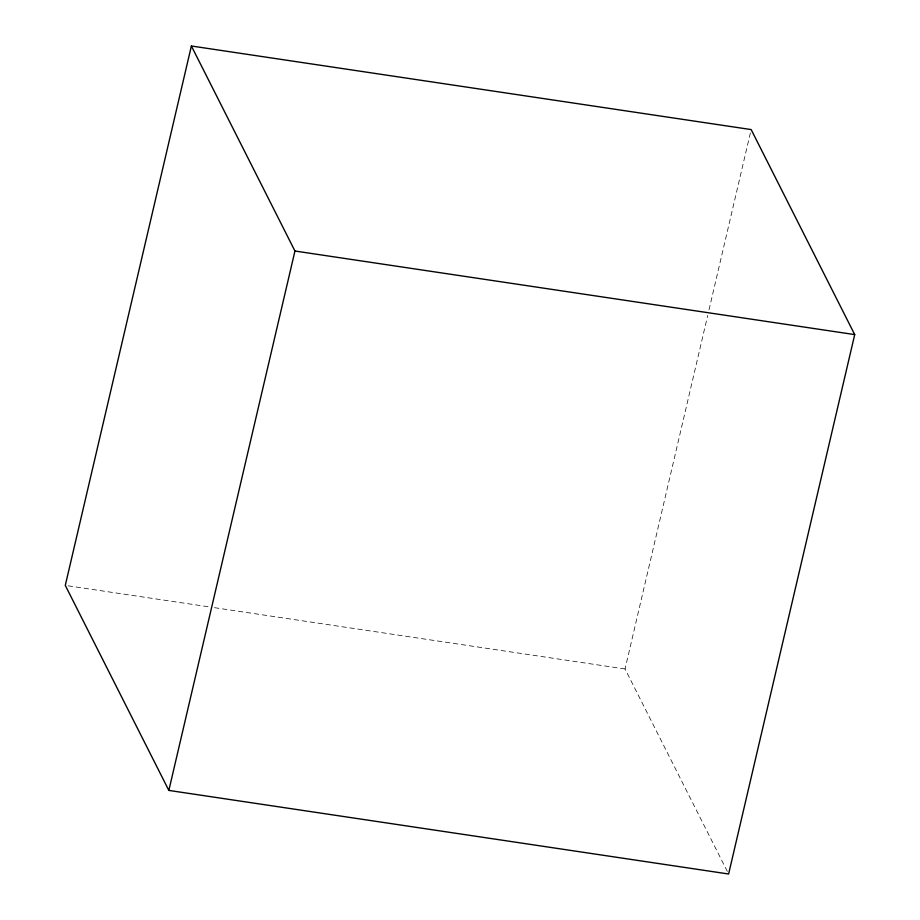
<?xml version="1.0" encoding="UTF-8"?>
<svg xmlns="http://www.w3.org/2000/svg" width="920" height="920" viewBox="0 0 920 920"><rect width="100%" height="100%" fill="white"/><g stroke="black" fill="none" stroke-linecap="round" stroke-linejoin="round"><path stroke-width="0.69" stroke-dasharray="4.6 3.45" d="M727.329 871.435L625.048 668.978L707.71 315.433M709.009 309.844L750.501 132.376M68.126 585.822L208.782 606.82M214.463 607.671L625.048 668.978"/><path stroke-width="1.38" d="M191.383 46L65.285 585.396L168.843 790.418L728.617 874L854.714 334.604L751.157 129.582L191.383 46L294.952 251.022L168.843 790.418M294.952 251.022L854.714 334.604"/></g></svg>
